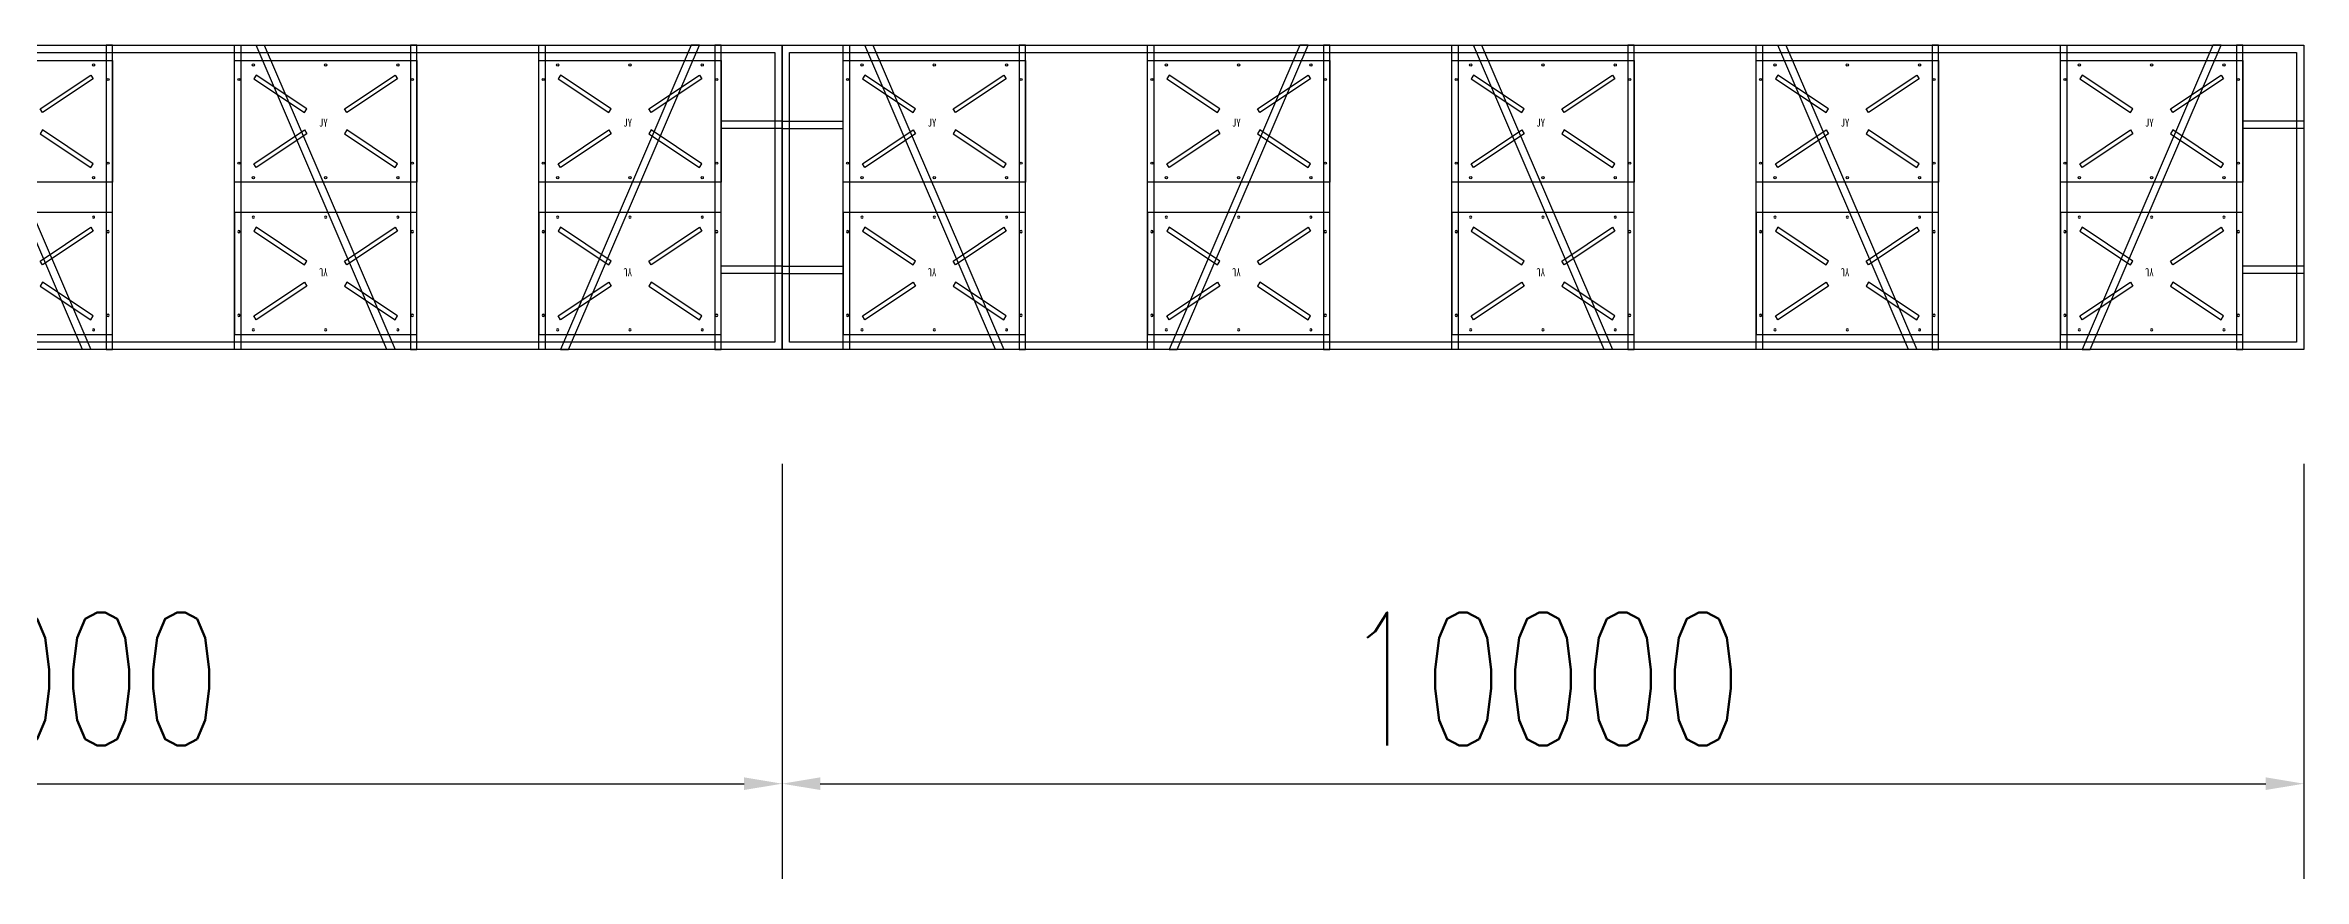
# Model space of a CAD drawing. Header units: millimetres. Extents: x 7263 to 319917, y -161937 to 156976.
# Drawn here: x 154361 to 169204, y -97035 to -91558 of the extents above; entities that cross this region are included whole.
import ezdxf

# ---------------------------------------------------------------- set-up
doc = ezdxf.new("R2010")
doc.units = ezdxf.units.MM
doc.header["$LTSCALE"] = 1000
for name, color, linetype in [('PUB_TEXT', 7, 'Continuous'), ('W-float bowl浮筒', 253, 'Continuous'), ('W-FLOAT_BOWL浮筒', 253, 'Continuous'), ('W-STEEL_FRAME钢架', 3, 'Continuous')]:
    doc.layers.add(name, color=color, linetype=linetype)
doc.styles.add('STANDARD_T3', font='simplex.shx', dxfattribs={"width": 0.7, "bigfont": 'hztxt.shx'})
doc.styles.add('黑体', font='simhei.ttf', dxfattribs={"width": 0.8})
doc.dimstyles.new('W&&250', dxfattribs={"dimtxt": 875, "dimasz": 250, "dimexe": 625, "dimexo": 750, "dimgap": 250, "dimtad": 1, "dimdec": 0, "dimzin": 0, "dimdsep": 46, "dimtxsty": 'STANDARD_T3', "dimcen": 0.09, "dimclrd": 1, "dimclre": 1, "dimclrt": 7, "dimazin": 2, "dimtfac": 1, "dimtdec": 0, "dimtix": 1, "dimtmove": 2, "dimatfit": 3, "dimfxl": 0, "dimtolj": 1, "dimtzin": 0, "dimarcsym": 0})

# ---------------------------------------------------------------- blocks, each defined once
blk = doc.blocks.new('$matou$00000186')
for points in [[(-600, 400), (600, 400), (600, -400), (-600, -400)], [(-456, 304), (-472, 279), (-140, 57), (-123, 82)], [(456, 304), (472, 279), (140, 57), (123, 82)], [(-456, -304), (-472, -279), (-140, -57), (-123, -82)], [(456, -304), (472, -279), (140, -57), (123, -82)]]:
    blk.add_lwpolyline(points, close=True)
for centre in [(-475, 370), (0, 370), (475, 370), (-570, 275), (570, 275), (-570, -275), (570, -275), (-475, -370), (0, -370), (475, -370)]:
    blk.add_circle(centre, 7)
at = {"layer": 'PUB_TEXT', "style": '黑体', "width": 0.8}
blk.add_text('JY', height=52.6, dxfattribs=at).set_placement((-44, -35))
blk = doc.blocks.new('*U606')
at = {"layer": 'W-FLOAT_BOWL浮筒'}
blk.add_blockref('$matou$00000186', (0, 500), dxfattribs=at)
at = {"layer": 'W-FLOAT_BOWL浮筒', "yscale": -1}
blk.add_blockref('$matou$00000186', (0, -500), dxfattribs=at)
blk = doc.blocks.new('*U607')
at = {"color": 0, "linetype": 'ByBlock', "lineweight": -2, "transparency": 16777216}
for p in [(0, 0), (2000, 0), (4000, 0), (6000, 0), (8000, 0)]:
    blk.add_blockref('*U606', p, dxfattribs=at)
blk = doc.blocks.new('BZD')
at = {"layer": 'W-float bowl浮筒'}
blk.add_lwpolyline([(0, 2000), (10000, 2000), (10000, 0), (0, 0)], close=True, dxfattribs=at)
at = {"layer": 'W-STEEL_FRAME钢架'}
for points in [[(0, 2000), (10000, 2000), (10000, 0), (0, 0)], [(48, 1952), (9952, 1952), (9952, 48), (48, 48)]]:
    blk.add_lwpolyline(points, close=True, dxfattribs=at)
at = {"layer": 'W-STEEL_FRAME钢架', "color": 1}
for points in [[(400, 2000), (443, 2000), (443, 0), (400, 0)], [(1600, 2000), (1557, 2000), (1557, 0), (1600, 0)], [(2400, 2000), (2443, 2000), (2443, 0), (2400, 0)], [(3600, 2000), (3557, 2000), (3557, 0), (3600, 0)], [(4400, 2000), (4443, 2000), (4443, 0), (4400, 0)], [(5600, 2000), (5557, 2000), (5557, 0), (5600, 0)], [(6400, 2000), (6443, 2000), (6443, 0), (6400, 0)], [(7600, 2000), (7557, 2000), (7557, 0), (7600, 0)], [(8400, 2000), (8443, 2000), (8443, 0), (8400, 0)], [(9600, 2000), (9557, 2000), (9557, 0), (9600, 0)]]:
    blk.add_lwpolyline(points, close=True, dxfattribs=at)
at = {"layer": 'W-STEEL_FRAME钢架', "color": 6}
for points in [[(597, 2000), (1457, 0), (1403, 0), (543, 2000)], [(3403, 2000), (2543, 0), (2597, 0), (3457, 2000)], [(4597, 2000), (5457, 0), (5403, 0), (4543, 2000)], [(6597, 2000), (7457, 0), (7403, 0), (6543, 2000)], [(9403, 2000), (8543, 0), (8597, 0), (9457, 2000)]]:
    blk.add_lwpolyline(points, close=True, dxfattribs=at)
at = {"layer": 'W-STEEL_FRAME钢架', "color": 1}
for points in [[(0, 1500), (400, 1500)], [(10000, 1500), (9600, 1500)], [(0, 1452), (400, 1452)], [(10000, 1452), (9600, 1452)], [(0, 548), (400, 548)], [(0, 500), (400, 500)], [(10000, 548), (9600, 548)], [(10000, 500), (9600, 500)]]:
    blk.add_lwpolyline(points, dxfattribs=at)
blk.add_blockref('*U607', (1000, 1000))
blk = doc.blocks.new('*D583')
at = {"layer": 'Defpoints', "color": 0, "transparency": 16777216}
for p in [(149204, -93558), (159204, -93558), (159204, -96410)]:
    blk.add_point(p, dxfattribs=at)
at = {"layer": 'W-float bowl浮筒', "color": 1, "lineweight": -2, "transparency": 16777216}
for p, q in [((149204, -94308), (149204, -97035)), ((159204, -94308), (159204, -97035)), ((149454, -96410), (158954, -96410))]:
    blk.add_line(p, q, dxfattribs=at)
at = {"layer": 'W-float bowl浮筒', "color": 1, "transparency": 16777216}
for points in [[(149454, -96368), (149454, -96451), (149204, -96410)], [(158954, -96368), (158954, -96451), (159204, -96410)]]:
    blk.add_solid(points, dxfattribs=at)
at = {"layer": 'W-float bowl浮筒', "color": 7, "transparency": 16777216, "insert": (154204, -95722), "char_height": 875, "attachment_point": 5, "style": 'STANDARD_T3'}
blk.add_mtext('\\A1;10000', dxfattribs=at)
blk = doc.blocks.new('*D584')
at = {"layer": 'Defpoints', "color": 0, "transparency": 16777216}
for p in [(159204, -93558), (169204, -93558), (169204, -96410)]:
    blk.add_point(p, dxfattribs=at)
at = {"layer": 'W-float bowl浮筒', "color": 1, "lineweight": -2, "transparency": 16777216}
for p, q in [((159204, -94308), (159204, -97035)), ((169204, -94308), (169204, -97035)), ((159454, -96410), (168954, -96410))]:
    blk.add_line(p, q, dxfattribs=at)
at = {"layer": 'W-float bowl浮筒', "color": 1, "transparency": 16777216}
for points in [[(159454, -96368), (159454, -96451), (159204, -96410)], [(168954, -96368), (168954, -96451), (169204, -96410)]]:
    blk.add_solid(points, dxfattribs=at)
at = {"layer": 'W-float bowl浮筒', "color": 7, "transparency": 16777216, "insert": (164204, -95722), "char_height": 875, "attachment_point": 5, "style": 'STANDARD_T3'}
blk.add_mtext('\\A1;10000', dxfattribs=at)

msp = doc.modelspace()

# ---------------------------------------------------------------- linework, layer by layer
at = {"layer": 'W-STEEL_FRAME钢架'}
for points in [[(149203.8, -91558.3), (159203.8, -91558.3), (159203.8, -93558.3), (149203.8, -93558.3)], [(159203.8, -91558.3), (169203.8, -91558.3), (169203.8, -93558.3), (159203.8, -93558.3)]]:
    msp.add_lwpolyline(points, close=True, dxfattribs=at)

# ---------------------------------------------------------------- block references
for p in [(149203.8, -93558.3), (159203.8, -93558.3)]:
    msp.add_blockref('BZD', p)

# ---------------------------------------------------------------- dimensions: what is measured, and where the dimension line sits
at = {"layer": 'W-float bowl浮筒'}
for base, p1, p2, picture, middle in [((159203.8, -96409.7), (149203.8, -93558.3), (159203.8, -93558.3), '*D583', (154203.8, -95722.2)), ((169203.8, -96409.7), (159203.8, -93558.3), (169203.8, -93558.3), '*D584', (164203.8, -95722.2))]:
    dim = msp.add_linear_dim(base=base, p1=p1, p2=p2, dimstyle='W&&250', dxfattribs=at)
    dim.commit()
    dim.dimension.update_dxf_attribs({"geometry": picture, "text_midpoint": middle})

doc.saveas('drawing.dxf')
